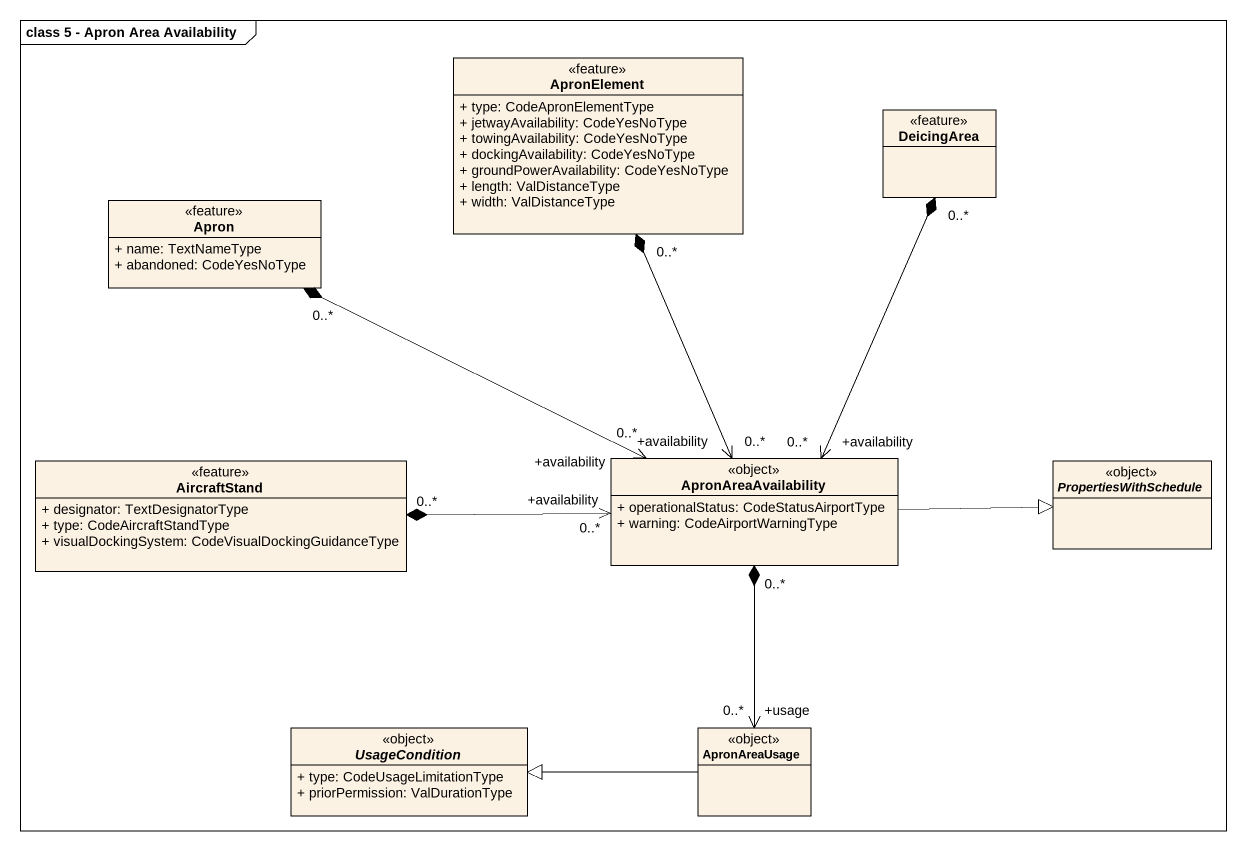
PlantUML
@startuml
mainframe class 5 - Apron Area Availability
hide circle
hide empty members
skinparam classAttributeIconSize 0
class ApronElement <<feature>> {
  + type: CodeApronElementType
  + jetwayAvailability: CodeYesNoType
  + towingAvailability: CodeYesNoType
  + dockingAvailability: CodeYesNoType
  + groundPowerAvailability: CodeYesNoType
  + length: ValDistanceType
  + width: ValDistanceType
}
class DeicingArea <<feature>>
class Apron <<feature>> {
  + name: TextNameType
  + abandoned: CodeYesNoType
}
class ApronAreaAvailability <<object>> {
  + operationalStatus: CodeStatusAirportType
  + warning: CodeAirportWarningType
}
class AircraftStand <<feature>> {
  + designator: TextDesignatorType
  + type: CodeAircraftStandType
  + visualDockingSystem: CodeVisualDockingGuidanceType
}
abstract class PropertiesWithSchedule <<object>>
abstract class UsageCondition <<object>> {
  + type: CodeUsageLimitationType
  + priorPermission: ValDurationType
}
class ApronAreaUsage <<object>>
ApronElement "0..*" *--> "+availability\n0..*" ApronAreaAvailability
DeicingArea "0..*" *--> "+availability\n0..*" ApronAreaAvailability
Apron "0..*" *-right-> "+availability\n0..*" ApronAreaAvailability
ApronAreaAvailability -right-|> PropertiesWithSchedule
ApronAreaAvailability "0..*" *--> "+usage\n0..*" ApronAreaUsage
AircraftStand "0..*" *-right-> "+availability\n0..*" ApronAreaAvailability
ApronAreaUsage -left-|> UsageCondition
@enduml
